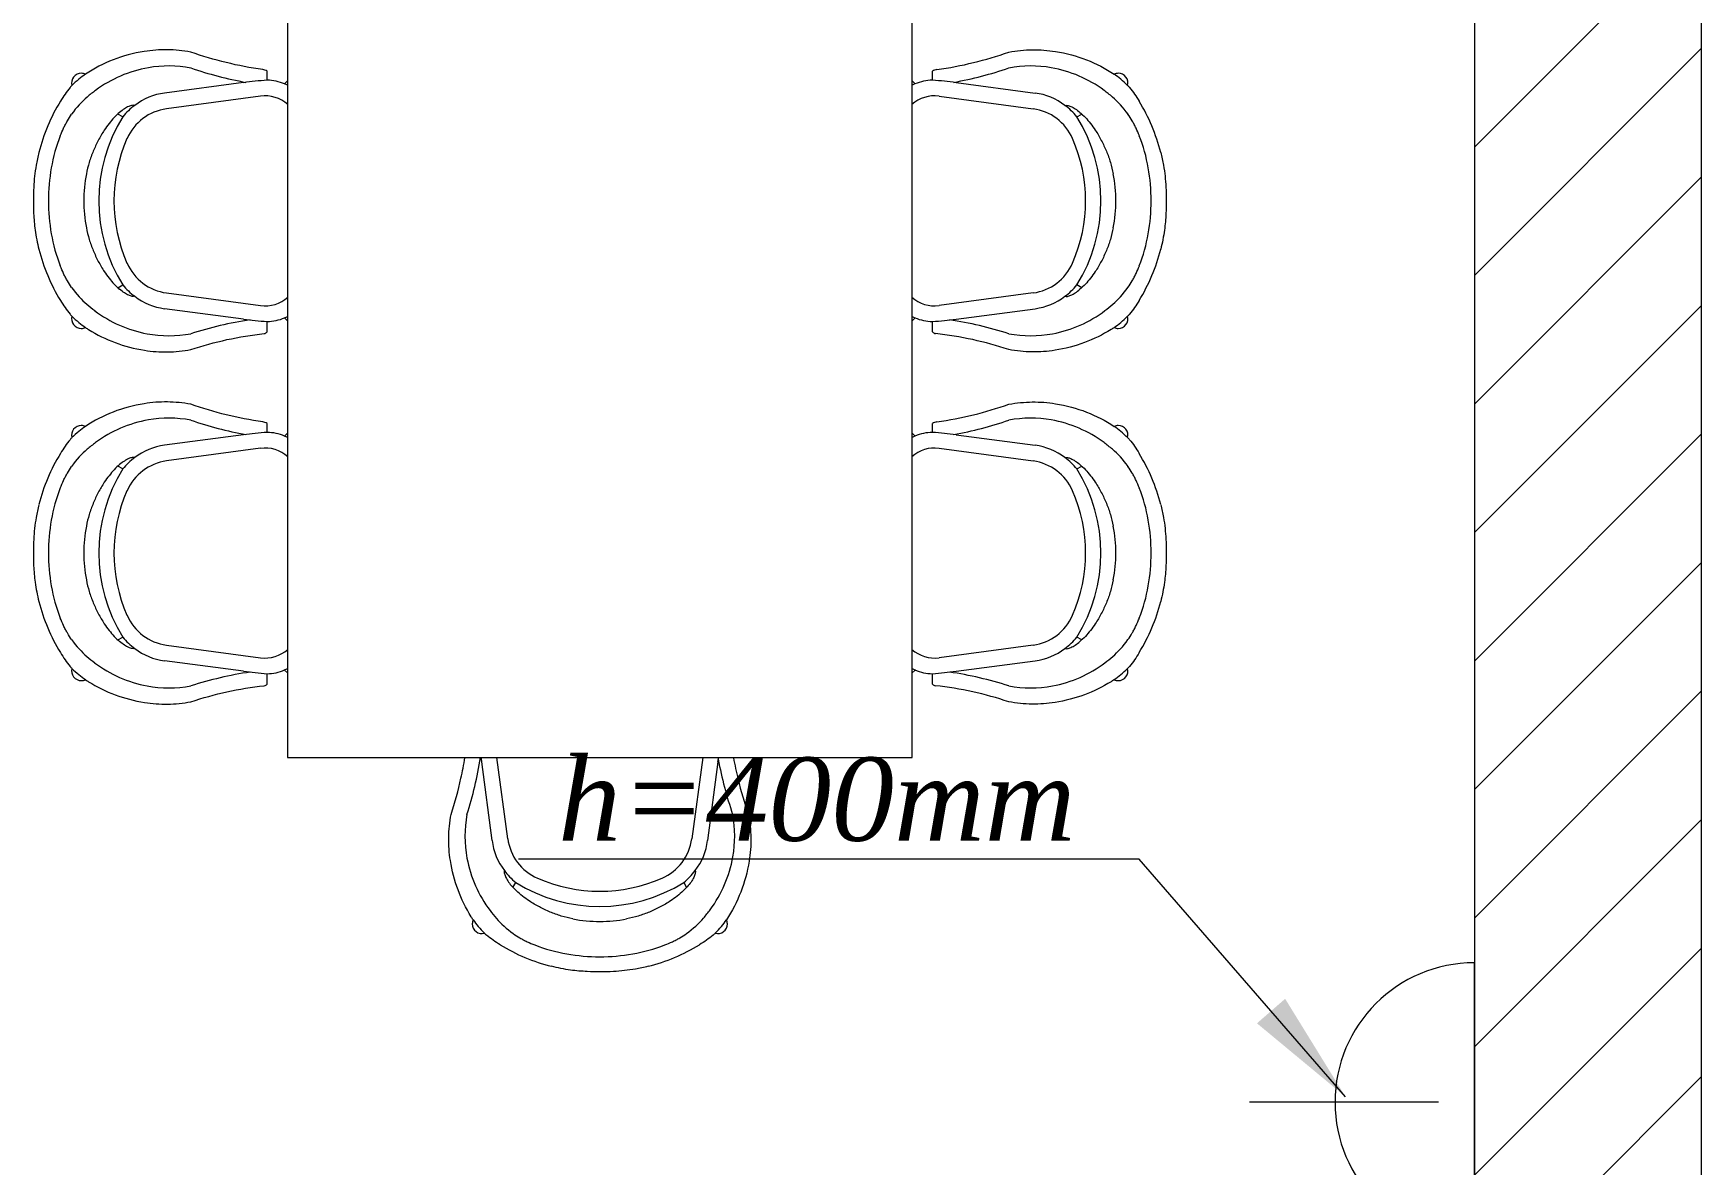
# Model space of a CAD drawing. Header units: millimetres. Extents: x 1680 to 166026, y 35966 to 91121.
# Drawn here: x 160081 to 163018, y 49148 to 51140 of the extents above; entities that cross this region are included whole.
import ezdxf

# ---------------------------------------------------------------- set-up
doc = ezdxf.new("R2010")
doc.units = ezdxf.units.MM
doc.layers.add('I-Furn', color=252, linetype='Continuous', lineweight=13)
doc.styles.get("Standard").update_dxf_attribs({"font": 'arial.ttf'})
doc.styles.add('style1', font='arial.ttf')
doc.dimstyles.get("Standard").update_dxf_attribs({"dimtxt": 0.18, "dimasz": 0.18, "dimexe": 0.18, "dimexo": 0.0625, "dimgap": 0.09, "dimtad": 0, "dimtih": 1, "dimtoh": 1, "dimdec": 4, "dimzin": 0, "dimdsep": 46, "dimtxsty": 'Standard', "dimcen": 0.09, "dimadec": 0, "dimazin": 0, "dimtfac": 1, "dimtdec": 4, "dimtofl": 0, "dimtmove": 0, "dimatfit": 3, "dimfxl": 1, "dimtolj": 1, "dimtzin": 0, "dimarcsym": 0})

# ---------------------------------------------------------------- blocks, each defined once
blk = doc.blocks.new('plan')
at = {"color": 252, "lineweight": 20, "true_color": 0x939598}
for p, q in [((503332.1, -213712.2), (503332.1, -192512.2)), ((502932.1, -202172.2), (502932.1, -213312.2))]:
    blk.add_line(p, q, dxfattribs=at)
at = {"color": 252, "linetype": 'Continuous', "lineweight": 20, "true_color": 0x939598}
for p, q in [((502932.1, -208017.5), (503332.1, -207617.5)), ((502932.1, -208243.7), (503332.1, -207843.7)), ((502932.1, -208470), (503332.1, -208070)), ((502932.1, -208696.3), (503332.1, -208296.3)), ((502932.1, -208922.5), (503332.1, -208522.5)), ((502932.1, -209148.8), (503332.1, -208748.8)), ((502932.1, -209375.1), (503332.1, -208975.1)), ((502932.1, -209601.4), (503332.1, -209201.4)), ((502932.1, -209827.6), (503332.1, -209427.6)), ((502932.1, -210053.9), (503332.1, -209653.9))]:
    blk.add_line(p, q, dxfattribs=at)
at = {"layer": 'I-Furn', "color": 252, "lineweight": 20, "true_color": 0x939598}
for p, q in [((500842.1, -205892.2), (500842.1, -209092.2)), ((501942.1, -209092.2), (501942.1, -205892.2)), ((500764.6, -207904.1), (500625.8, -207922.4)), ((500806.4, -207899.8), (500806.4, -207884)), ((500842.1, -207901.1), (500837.2, -207906.3)), ((501942.1, -207901.1), (501947.1, -207906.3)), ((501977.8, -207899.8), (501977.8, -207884)), ((502019.6, -207904.1), (502158.4, -207922.4)), ((500794.9, -207927.9), (500629.2, -207950.2)), ((501989.4, -207927.9), (502155, -207950.2)), ((500552.1, -207964.3), (500543.4, -207959.4)), ((502232.1, -207964.3), (502240.9, -207959.4)), ((500543.4, -208265.1), (500552.1, -208260.2)), ((500629.2, -208274.3), (500794.9, -208296.6)), ((502155, -208274.3), (501989.4, -208296.6)), ((502240.9, -208265.1), (502232.1, -208260.2)), ((500764.6, -208320.3), (500625.8, -208302.1)), ((502019.6, -208320.3), (502158.4, -208302.1)), ((500806.4, -208342.9), (500806.4, -208324.7)), ((500837.2, -208318.2), (500842.1, -208323.4)), ((501947.1, -208318.2), (501942.1, -208323.4)), ((501977.8, -208342.9), (501977.8, -208324.7)), ((500806.4, -208519.8), (500806.4, -208504)), ((500842.1, -208521.1), (500837.2, -208526.3)), ((501942.1, -208521.1), (501947.1, -208526.3)), ((501977.8, -208519.8), (501977.8, -208504)), ((500764.6, -208524.1), (500625.8, -208542.4)), ((500794.9, -208547.9), (500629.2, -208570.2)), ((501989.4, -208547.9), (502155, -208570.2)), ((502019.6, -208524.1), (502158.4, -208542.4)), ((500552.1, -208584.3), (500543.4, -208579.4)), ((502232.1, -208584.3), (502240.9, -208579.4)), ((500543.4, -208885.1), (500552.1, -208880.2)), ((500629.2, -208894.3), (500794.9, -208916.6)), ((502155, -208894.3), (501989.4, -208916.6)), ((502240.9, -208885.1), (502232.1, -208880.2)), ((500764.6, -208940.3), (500625.8, -208922.1)), ((502019.6, -208940.3), (502158.4, -208922.1)), ((500806.4, -208962.9), (500806.4, -208944.7)), ((500837.2, -208938.2), (500842.1, -208943.4)), ((501947.1, -208938.2), (501942.1, -208943.4)), ((501977.8, -208962.9), (501977.8, -208944.7)), ((500842.1, -209092.2), (501942.1, -209092.2)), ((501184, -209099.7), (501202.3, -209238.5)), ((501230.1, -209235.2), (501210.8, -209092.2)), ((501573.4, -209092.2), (501554.2, -209235.2)), ((501600.2, -209099.7), (501581.9, -209238.5)), ((501239.2, -209321), (501244.1, -209312.2)), ((501540.1, -209312.2), (501544.9, -209321))]:
    blk.add_line(p, q, dxfattribs=at)
for centre, radius, start, end in [((500479.2, -207904.7), 17, 90, 195.0417), ((500479.2, -207904.7), 17, 64.7377, 90), ((500865.3, -208668.3), 770.7, 94.3794, 97.5045), ((500793.9, -207906.2), 25.5, 60.6526, 79.3474), ((500804.6, -207984), 84.2, 67.2466, 88.7534), ((501979.6, -207984), 84.2, 91.2466, 112.7534), ((501990.3, -207906.2), 25.5, 100.6526, 119.3474), ((501919, -208668.3), 770.7, 82.4955, 85.6206), ((502305, -207904.7), 17, 90, 115.2623), ((502305, -207904.7), 17, 344.9583, 90), ((500640.2, -208031.8), 110.3, 97.5045, 127.439), ((500806.3, -207983), 82.6, 64.1875, 68.0915), ((501977.9, -207983), 82.6, 111.9085, 115.8125), ((502144, -208031.8), 110.3, 52.561, 82.4955), ((500712.9, -208103.8), 317.8, 148.2906, 166.0178), ((500656.7, -208052.7), 137, 127.5736, 139.7632), ((502127.6, -208052.7), 137, 40.2368, 52.4264), ((502071.3, -208103.8), 317.8, 13.9822, 31.7094), ((500791.1, -208112.3), 281.1, 148.2284, 211.7716), ((501993.2, -208112.3), 281.1, 328.2284, 31.7716), ((500712.9, -208103.8), 290.8, 158.6129, 170.1803), ((502071.3, -208103.8), 290.8, 9.8197, 21.3871), ((500760, -208112.2), 338.6, 170.1369, 189.8631), ((502024.3, -208112.2), 338.6, 350.1369, 9.8631), ((500712.9, -208120.6), 317.8, 193.9821, 211.6855), ((500712.9, -208120.6), 290.8, 189.8197, 201.3871), ((502071.3, -208120.6), 317.8, 328.3145, 346.0179), ((502071.3, -208120.6), 290.8, 338.6129, 350.1803), ((500640.7, -208188.3), 114.1, 219.0747, 233.7042), ((500640.2, -208192.7), 110.3, 232.561, 262.4955), ((502144, -208192.7), 110.3, 277.5045, 307.439), ((502143.5, -208188.3), 114.1, 306.2958, 320.9253), ((500479.2, -208319.8), 17, 164.9471, 270), ((500807.6, -208242), 81.5, 291.1779, 295.1859), ((501976.6, -208242), 81.5, 244.8141, 248.8221), ((502305, -208319.8), 17, 270, 15.0529), ((500479.2, -208319.8), 17, 270, 295.1257), ((500865.3, -207556.2), 770.7, 262.4955, 265.6206), ((500800.3, -208338.2), 7.68, 276.4311, 322.5062), ((500804.6, -208240.5), 84.2, 271.2466, 292.7534), ((501979.6, -208240.5), 84.2, 247.2466, 268.7534), ((501919, -207556.2), 770.7, 274.3794, 277.5045), ((501983.9, -208338.2), 7.68, 217.4938, 263.5689), ((502305, -208319.8), 17, 244.8743, 270), ((500479.2, -208524.7), 17, 90, 195.0417), ((500479.2, -208524.7), 17, 64.7377, 90), ((500865.3, -209288.3), 770.7, 94.3794, 97.5045), ((500793.9, -208526.2), 25.5, 60.6526, 79.3474), ((500804.6, -208604), 84.2, 67.2466, 88.7534), ((501979.6, -208604), 84.2, 91.2466, 112.7534), ((501990.3, -208526.2), 25.5, 100.6526, 119.3474), ((501919, -209288.3), 770.7, 82.4955, 85.6206), ((502305, -208524.7), 17, 90, 115.2623), ((502305, -208524.7), 17, 344.9583, 90), ((500640.2, -208651.8), 110.3, 97.5045, 127.439), ((500806.3, -208603), 82.6, 64.1875, 68.0915), ((501977.9, -208603), 82.6, 111.9085, 115.8125), ((502144, -208651.8), 110.3, 52.561, 82.4955), ((500712.9, -208723.8), 317.8, 148.2906, 166.0178), ((500656.7, -208672.7), 137, 127.5736, 139.7632), ((502127.6, -208672.7), 137, 40.2368, 52.4264), ((502071.3, -208723.8), 317.8, 13.9822, 31.7094), ((500791.1, -208732.3), 281.1, 148.2284, 211.7716), ((501993.2, -208732.3), 281.1, 328.2284, 31.7716), ((500712.9, -208723.8), 290.8, 158.6129, 170.1803), ((502071.3, -208723.8), 290.8, 9.8197, 21.3871), ((500760, -208732.2), 338.6, 170.1369, 189.8631), ((502024.3, -208732.2), 338.6, 350.1369, 9.8631), ((500712.9, -208740.6), 290.8, 189.8197, 201.3871), ((502071.3, -208740.6), 290.8, 338.6129, 350.1803), ((500712.9, -208740.6), 317.8, 193.9821, 211.6855), ((502071.3, -208740.6), 317.8, 328.3145, 346.0179), ((500640.7, -208808.3), 114.1, 219.0747, 233.7042), ((500640.2, -208812.7), 110.3, 232.561, 262.4955), ((502144, -208812.7), 110.3, 277.5045, 307.439), ((502143.5, -208808.3), 114.1, 306.2958, 320.9253), ((500479.2, -208939.8), 17, 164.9471, 270), ((500479.2, -208939.8), 17, 270, 295.1257), ((500865.3, -208176.2), 770.7, 262.4955, 265.6206), ((500800.3, -208958.2), 7.68, 276.4311, 322.5062), ((500804.6, -208860.5), 84.2, 271.2466, 292.7534), ((500807.6, -208862), 81.5, 291.1779, 295.1859), ((501976.6, -208862), 81.5, 244.8141, 248.8221), ((501979.6, -208860.5), 84.2, 247.2466, 268.7534), ((501919, -208176.2), 770.7, 274.3794, 277.5045), ((501983.9, -208958.2), 7.68, 217.4938, 263.5689), ((502305, -208939.8), 17, 244.8743, 270), ((502305, -208939.8), 17, 270, 15.0529), ((501948.1, -208999.1), 770.7, 186.9432, 187.5045), ((500836.1, -208999.1), 770.7, 352.4955, 353.0568), ((501311.7, -209224.1), 110.3, 187.5045, 217.439), ((501472.6, -209224.1), 110.3, 322.561, 352.4955), ((501316, -209223.6), 114.1, 216.2958, 230.9253), ((501392.1, -209073.3), 281.1, 238.2284, 301.7716), ((501451.6, -209207.7), 137, 310.2368, 322.4264), ((501184.6, -209385.2), 17, 154.8743, 180), ((501184.6, -209385.2), 17, 180, 285.0529), ((501599.7, -209385.2), 17, 254.9583, 0), ((501599.7, -209385.2), 17, 0, 25.2623), ((501383.7, -209151.4), 317.8, 238.3145, 256.0179), ((501383.7, -209151.4), 290.8, 248.6129, 260.1803), ((501400.5, -209151.4), 290.8, 279.8197, 291.3871), ((501400.5, -209151.4), 317.8, 283.9822, 301.7094), ((501392.1, -209104.4), 338.6, 260.1369, 279.8631)]:
    blk.add_arc(centre, radius, start, end, dxfattribs=at)
for centre, major_axis, ratio, start_param, end_param in [((500658.6, -208226), (-59.8, 348.3), 0.757502, 6.01024, 6.28875), ((502125.7, -208226), (-59.8, -348.3), 0.757502, 3.136028, 3.414538), ((500477.2, -208003.3), (-65.8, -124.7), 0.478878, 3.871, 4.138428), ((500710.8, -208256.4), (-168.7, 361.1), 0.743443, 6.088233, 6.431545), ((501069.9, -206933.7), (-500, -899.1), 0.784664, 0.138546, 0.261181), ((501714.4, -206933.7), (-500, 899.1), 0.784664, 2.880412, 3.003047), ((502073.5, -208256.4), (-168.7, -361.1), 0.743443, 2.993232, 3.336545), ((502307.1, -208003.3), (-65.8, 124.7), 0.478878, 5.28635, 5.553778), ((500496.6, -208039.4), (-47, -125.6), 0.50749, 3.86733, 4.228209), ((500751.9, -208322.5), (-201.9, 432), 0.743519, 0.150103, 0.202513), ((500802.9, -207987.4), (0, 60), 0.999391, 5.553271, 6.416879), ((501981.4, -207987.4), (0, 60), 0.999391, 6.149492, 7.0131), ((502032.3, -208322.5), (-201.9, -432), 0.743519, 2.939079, 2.99149), ((502287.6, -208039.4), (-47, 125.6), 0.50749, 5.196569, 5.557448), ((500641.1, -208038.3), (0, 88.9), 0.999391, 0.133693, 1.15785), ((502143.2, -208038.3), (0, 88.9), 0.999391, 5.125335, 6.149492), ((500809.6, -208112.2), (0, 273.1), 0.999391, 1.15785, 1.983742), ((501974.6, -208112.2), (0, 273.1), 0.999391, 4.299443, 5.125335), ((500684, -208112.2), (0, 221.7), 0.904663, 1.355749, 1.785826), ((502100.2, -208112.2), (0, 221.7), 0.904663, 4.497359, 4.927436), ((500641.1, -208186.2), (0, 88.9), 0.999391, 1.983742, 3.007899), ((502143.2, -208186.2), (0, 88.9), 0.999391, 3.275286, 4.299443), ((500485.9, -208189.6), (-55.5, 122.1), 0.437253, 2.022491, 2.374731), ((500802.9, -208237.1), (0, 60), 0.999391, 3.007899, 3.871507), ((501981.4, -208237.1), (0, 60), 0.999391, 2.411678, 3.275286), ((502298.3, -208189.6), (-55.5, -122.1), 0.437253, 0.766862, 1.119102), ((500477.2, -208221.2), (-65.8, 124.7), 0.478878, 2.144758, 2.412185), ((500754.3, -207903.1), (-207.1, -429.5), 0.744468, 6.087227, 6.136628), ((500718.4, -207971.9), (-185.9, -352.5), 0.742648, 6.164094, 6.506695), ((502065.9, -207971.9), (-185.9, 352.5), 0.742648, 2.918083, 3.260684), ((502030, -207903.1), (-207.1, 429.5), 0.744468, 3.28815, 3.337551), ((502307.1, -208221.2), (-65.8, -124.7), 0.478878, 0.729407, 0.996835), ((501055, -209281.8), (-496.6, 886.1), 0.781135, 5.993716, 6.127059), ((501729.3, -209281.8), (-496.6, -886.1), 0.781135, 3.297719, 3.431062), ((500658.1, -207998.4), (-58.8, -348.5), 0.757664, 6.267187, 6.554051), ((502126.1, -207998.4), (-58.8, 348.5), 0.757664, 2.870727, 3.157591), ((500477.2, -208623.3), (-65.8, -124.7), 0.478878, 3.871, 4.138428), ((500710.8, -208876.4), (-168.7, 361.1), 0.743443, 6.088233, 6.431545), ((500658.6, -208846), (-59.8, 348.3), 0.757502, 6.01024, 6.28875), ((501069.9, -207553.7), (-500, -899.1), 0.784664, 0.138546, 0.261181), ((501714.4, -207553.7), (-500, 899.1), 0.784664, 2.880412, 3.003047), ((502125.7, -208846), (-59.8, -348.3), 0.757502, 3.136028, 3.414538), ((502073.5, -208876.4), (-168.7, -361.1), 0.743443, 2.993232, 3.336545), ((502307.1, -208623.3), (-65.8, 124.7), 0.478878, 5.28635, 5.553778), ((500496.6, -208659.4), (-47, -125.6), 0.50749, 3.86733, 4.228209), ((500751.9, -208942.5), (-201.9, 432), 0.743519, 0.150103, 0.202513), ((500802.9, -208607.4), (0, 60), 0.999391, 5.553271, 6.416879), ((501981.4, -208607.4), (0, 60), 0.999391, 6.149492, 7.0131), ((502032.3, -208942.5), (-201.9, -432), 0.743519, 2.939079, 2.99149), ((502287.6, -208659.4), (-47, 125.6), 0.50749, 5.196569, 5.557448), ((500641.1, -208658.3), (0, 88.9), 0.999391, 0.133693, 1.15785), ((502143.2, -208658.3), (0, 88.9), 0.999391, 5.125335, 6.149492), ((500809.6, -208732.2), (0, 273.1), 0.999391, 1.15785, 1.983742), ((501974.6, -208732.2), (0, 273.1), 0.999391, 4.299443, 5.125335), ((500684, -208732.2), (0, 221.7), 0.904663, 1.355749, 1.785826), ((502100.2, -208732.2), (0, 221.7), 0.904663, 4.497359, 4.927436), ((500641.1, -208806.2), (0, 88.9), 0.999391, 1.983742, 3.007899), ((502143.2, -208806.2), (0, 88.9), 0.999391, 3.275286, 4.299443), ((500485.9, -208809.6), (-55.5, 122.1), 0.437253, 2.022491, 2.374731), ((500802.9, -208857.1), (0, 60), 0.999391, 3.007899, 3.871507), ((501981.4, -208857.1), (0, 60), 0.999391, 2.411678, 3.275286), ((502298.3, -208809.6), (-55.5, -122.1), 0.437253, 0.766862, 1.119102), ((500754.3, -208523.1), (-207.1, -429.5), 0.744468, 6.087227, 6.136628), ((500718.4, -208591.9), (-185.9, -352.5), 0.742648, 6.164094, 6.506695), ((502065.9, -208591.9), (-185.9, 352.5), 0.742648, 2.918083, 3.260684), ((502030, -208523.1), (-207.1, 429.5), 0.744468, 3.28815, 3.337551), ((500477.2, -208841.2), (-65.8, 124.7), 0.478878, 2.144758, 2.412185), ((501055, -209901.8), (-496.6, 886.1), 0.781135, 5.993716, 6.127059), ((501729.3, -209901.8), (-496.6, -886.1), 0.781135, 3.297719, 3.431062), ((502307.1, -208841.2), (-65.8, -124.7), 0.478878, 0.729407, 0.996835), ((500658.1, -208618.4), (-58.8, -348.5), 0.757664, 6.267187, 6.554051), ((502126.1, -208618.4), (-58.8, 348.5), 0.757664, 2.870727, 3.157591), ((500222.6, -208809.4), (-886.1, 496.6), 0.781135, 3.297719, 3.425346), ((502570.7, -208794.5), (899.1, 500), 0.784664, 2.880412, 3.003047), ((501505.9, -209206.2), (348.5, 58.8), 0.757664, 2.870727, 3.157591), ((501278.4, -209205.8), (-348.3, 59.8), 0.757502, 3.136028, 3.414538), ((501318.2, -209223.3), (88.9, 0), 0.999391, 3.275286, 4.299443), ((501466, -209223.3), (88.9, 0), 0.999391, 5.125335, 6.149492), ((501532.5, -209146), (352.5, 185.9), 0.742648, 2.918083, 3.260684), ((501247.9, -209153.6), (-361.1, 168.7), 0.743443, 2.993232, 3.336545), ((501392.1, -209054.7), (273.1, 0), 0.999391, 4.299443, 5.125335), ((501601.3, -209110.1), (429.5, 207.1), 0.744468, 3.28815, 3.337551), ((501181.8, -209112.5), (-432, 201.9), 0.743519, 2.939079, 2.99149), ((501283.2, -209387.2), (-124.7, 65.8), 0.478878, 0.729407, 0.996835), ((501314.8, -209378.5), (-122.1, 55.5), 0.437253, 0.766862, 1.119102), ((501392.1, -209180.3), (221.7, 0), 0.904663, 4.497359, 4.927436), ((501465, -209367.7), (125.6, 47), 0.50749, 5.196569, 5.557448), ((501501.1, -209387.2), (124.7, 65.8), 0.478878, 5.28635, 5.553778)]:
    blk.add_ellipse(centre, major_axis=major_axis, ratio=ratio, start_param=start_param, end_param=end_param, dxfattribs=at)
for points in [[(500672, -207850.4), (500658.2, -207847.8), (500630.6, -207845.1), (500603.3, -207847.1), (500589.8, -207849.3)], [(502112.2, -207850.4), (502126.1, -207847.8), (502153.7, -207845.1), (502181, -207847.1), (502194.5, -207849.3)], [(500589.8, -207849.3), (500570.7, -207852.4), (500534.5, -207862.2), (500501.9, -207879.1), (500486.5, -207889.3)], [(500798.6, -207881.1), (500776.8, -207878.1), (500733.9, -207869.9), (500692.4, -207857.6), (500672, -207850.4)], [(501985.6, -207881.1), (502007.4, -207878.1), (502050.4, -207869.9), (502091.8, -207857.6), (502112.2, -207850.4)], [(502194.5, -207849.3), (502213.5, -207852.4), (502249.8, -207862.2), (502282.4, -207879.1), (502297.8, -207889.3)], [(500459.3, -207912.8), (500456.3, -207916.5), (500450.5, -207924.2), (500445.2, -207932.5), (500442.6, -207936.8)], [(500462.8, -207909.1), (500462.2, -207909.7), (500461, -207910.9), (500459.8, -207912.1), (500459.3, -207912.8)], [(502321.5, -207909.1), (502322, -207909.7), (502323.2, -207910.9), (502324.4, -207912.1), (502325, -207912.8)], [(502325, -207912.8), (502328, -207916.5), (502333.7, -207924.2), (502339.1, -207932.5), (502341.7, -207936.8)], [(500546.7, -207956.5), (500543.5, -207959.2), (500537.1, -207965.2), (500528, -207975.9), (500522.3, -207983.7), (500519.7, -207987.7)], [(500573.2, -207944.2), (500572.1, -207943.8), (500569.2, -207943.8), (500562.8, -207945.7), (500555.1, -207949.9), (500549.5, -207954.1), (500546.7, -207956.5)], [(502211.1, -207944.2), (502212.2, -207943.8), (502215.1, -207943.8), (502221.4, -207945.7), (502229.1, -207949.9), (502234.7, -207954.1), (502237.5, -207956.5)], [(502237.5, -207956.5), (502240.7, -207959.2), (502247.1, -207965.2), (502256.3, -207975.9), (502261.9, -207983.7), (502264.5, -207987.7)], [(500519.7, -207987.7), (500515.9, -207993.6), (500508.8, -208005.6), (500499.9, -208024.6), (500492.8, -208044.4), (500489.4, -208058), (500488.1, -208064.9)], [(502264.5, -207987.7), (502268.4, -207993.6), (502275.4, -208005.6), (502284.4, -208024.6), (502291.4, -208044.4), (502294.8, -208058), (502296.2, -208064.9)], [(500399.7, -208049.6), (500398.6, -208056), (500396.7, -208068.8), (500395.7, -208081.7), (500395.4, -208088.1)], [(500404.5, -208027.1), (500403.6, -208030.8), (500401.9, -208038.3), (500400.4, -208045.8), (500399.7, -208049.6)], [(502379.7, -208027.1), (502380.6, -208030.8), (502382.4, -208038.3), (502383.9, -208045.8), (502384.6, -208049.6)], [(502384.6, -208049.6), (502385.7, -208056), (502387.5, -208068.8), (502388.5, -208081.7), (502388.8, -208088.1)], [(500395.4, -208088.1), (500395, -208095.9), (500394.6, -208111.3), (500395, -208126.8), (500395.3, -208134.5)], [(502388.8, -208088.1), (502389.2, -208095.9), (502389.7, -208111.3), (502389.3, -208126.8), (502388.9, -208134.5)], [(500395.3, -208134.5), (500395.5, -208139.4), (500396.2, -208149.2), (500397.3, -208158.9), (500397.9, -208163.7)], [(502388.9, -208134.5), (502388.7, -208139.4), (502388.1, -208149.2), (502387, -208158.9), (502386.3, -208163.7)], [(500397.9, -208163.7), (500398.7, -208169.4), (500400.6, -208180.6), (500403.1, -208191.9), (500404.6, -208197.4)], [(500488.1, -208159.5), (500489.4, -208166.5), (500492.8, -208180.1), (500499.9, -208199.9), (500508.8, -208218.9), (500515.9, -208230.9), (500519.7, -208236.8)], [(502296.2, -208159.5), (502294.8, -208166.5), (502291.4, -208180.1), (502284.4, -208199.9), (502275.4, -208218.9), (502268.4, -208230.9), (502264.5, -208236.8)], [(502386.3, -208163.7), (502385.5, -208169.4), (502383.7, -208180.6), (502381.1, -208191.9), (502379.7, -208197.4)], [(500519.7, -208236.8), (500522.3, -208240.8), (500528, -208248.6), (500537.1, -208259.3), (500543.5, -208265.3), (500546.7, -208268)], [(502264.5, -208236.8), (502261.9, -208240.8), (502256.3, -208248.6), (502247.1, -208259.3), (502240.7, -208265.3), (502237.5, -208268)], [(500573.2, -208280.3), (500572.1, -208280.7), (500569.2, -208280.7), (500562.8, -208278.7), (500555.1, -208274.6), (500549.5, -208270.4), (500546.7, -208268)], [(502211.1, -208280.3), (502212.2, -208280.7), (502215.1, -208280.7), (502221.4, -208278.7), (502229.1, -208274.6), (502234.7, -208270.4), (502237.5, -208268)], [(500442.5, -208287.6), (500445.1, -208291.9), (500450.4, -208300.3), (500456.3, -208308), (500459.3, -208311.7)], [(500459.3, -208311.7), (500459.9, -208312.4), (500461, -208313.6), (500462.2, -208314.8), (500462.8, -208315.4)], [(502325, -208311.7), (502324.4, -208312.4), (502323.2, -208313.6), (502322, -208314.8), (502321.5, -208315.4)], [(502341.7, -208287.6), (502339.2, -208291.9), (502333.8, -208300.3), (502328, -208308), (502325, -208311.7)], [(500486.4, -208335.2), (500487.4, -208335.8), (500489.2, -208337.1), (500491.1, -208338.2), (500492, -208338.7)], [(500492, -208338.7), (500506.8, -208348), (500538.2, -208363.4), (500572.6, -208372.4), (500590.6, -208375.3)], [(500672.1, -208374.1), (500692.9, -208367.2), (500735.2, -208355.5), (500779, -208348.3), (500801.2, -208345.8)], [(502112.1, -208374.1), (502091.4, -208367.2), (502049, -208355.5), (502005.3, -208348.3), (501983, -208345.8)], [(502292.3, -208338.7), (502277.4, -208348), (502246.1, -208363.4), (502211.6, -208372.4), (502193.6, -208375.3)], [(502297.8, -208335.2), (502296.9, -208335.8), (502295, -208337.1), (502293.2, -208338.2), (502292.3, -208338.7)], [(500590.6, -208375.3), (500604, -208377.5), (500631, -208379.4), (500658.4, -208376.6), (500672.1, -208374.1)], [(502193.6, -208375.3), (502180.2, -208377.5), (502153.2, -208379.4), (502125.9, -208376.6), (502112.1, -208374.1)], [(500589.8, -208469.3), (500570.7, -208472.4), (500534.5, -208482.2), (500501.9, -208499.1), (500486.5, -208509.3)], [(500672, -208470.4), (500658.2, -208467.8), (500630.6, -208465.1), (500603.3, -208467.1), (500589.8, -208469.3)], [(500798.6, -208501.1), (500776.8, -208498.1), (500733.9, -208489.9), (500692.4, -208477.6), (500672, -208470.4)], [(501985.6, -208501.1), (502007.4, -208498.1), (502050.4, -208489.9), (502091.8, -208477.6), (502112.2, -208470.4)], [(502112.2, -208470.4), (502126.1, -208467.8), (502153.7, -208465.1), (502181, -208467.1), (502194.5, -208469.3)], [(502194.5, -208469.3), (502213.5, -208472.4), (502249.8, -208482.2), (502282.4, -208499.1), (502297.8, -208509.3)], [(500459.3, -208532.8), (500456.3, -208536.5), (500450.5, -208544.2), (500445.2, -208552.5), (500442.6, -208556.8)], [(500462.8, -208529.1), (500462.2, -208529.7), (500461, -208530.9), (500459.8, -208532.1), (500459.3, -208532.8)], [(502321.5, -208529.1), (502322, -208529.7), (502323.2, -208530.9), (502324.4, -208532.1), (502325, -208532.8)], [(502325, -208532.8), (502328, -208536.5), (502333.7, -208544.2), (502339.1, -208552.5), (502341.7, -208556.8)], [(500546.7, -208576.5), (500543.5, -208579.2), (500537.1, -208585.2), (500528, -208595.9), (500522.3, -208603.7), (500519.7, -208607.7)], [(500573.2, -208564.2), (500572.1, -208563.8), (500569.2, -208563.8), (500562.8, -208565.7), (500555.1, -208569.9), (500549.5, -208574.1), (500546.7, -208576.5)], [(502211.1, -208564.2), (502212.2, -208563.8), (502215.1, -208563.8), (502221.4, -208565.7), (502229.1, -208569.9), (502234.7, -208574.1), (502237.5, -208576.5)], [(502237.5, -208576.5), (502240.7, -208579.2), (502247.1, -208585.2), (502256.3, -208595.9), (502261.9, -208603.7), (502264.5, -208607.7)], [(500519.7, -208607.7), (500515.9, -208613.6), (500508.8, -208625.6), (500499.9, -208644.6), (500492.8, -208664.4), (500489.4, -208678), (500488.1, -208684.9)], [(502264.5, -208607.7), (502268.4, -208613.6), (502275.4, -208625.6), (502284.4, -208644.6), (502291.4, -208664.4), (502294.8, -208678), (502296.2, -208684.9)], [(500404.5, -208647.1), (500403.6, -208650.8), (500401.9, -208658.3), (500400.4, -208665.8), (500399.7, -208669.6)], [(502379.7, -208647.1), (502380.6, -208650.8), (502382.4, -208658.3), (502383.9, -208665.8), (502384.6, -208669.6)], [(500399.7, -208669.6), (500398.6, -208676), (500396.7, -208688.8), (500395.7, -208701.7), (500395.4, -208708.1)], [(502384.6, -208669.6), (502385.7, -208676), (502387.5, -208688.8), (502388.5, -208701.7), (502388.8, -208708.1)], [(500395.4, -208708.1), (500395, -208715.9), (500394.6, -208731.3), (500395, -208746.8), (500395.3, -208754.5)], [(502388.8, -208708.1), (502389.2, -208715.9), (502389.7, -208731.3), (502389.3, -208746.8), (502388.9, -208754.5)], [(500395.3, -208754.5), (500395.5, -208759.4), (500396.2, -208769.2), (500397.3, -208778.9), (500397.9, -208783.7)], [(502388.9, -208754.5), (502388.7, -208759.4), (502388.1, -208769.2), (502387, -208778.9), (502386.3, -208783.7)], [(500397.9, -208783.7), (500398.7, -208789.4), (500400.6, -208800.6), (500403.1, -208811.9), (500404.6, -208817.4)], [(500488.1, -208779.5), (500489.4, -208786.5), (500492.8, -208800.1), (500499.9, -208819.9), (500508.8, -208838.9), (500515.9, -208850.9), (500519.7, -208856.8)], [(502296.2, -208779.5), (502294.8, -208786.5), (502291.4, -208800.1), (502284.4, -208819.9), (502275.4, -208838.9), (502268.4, -208850.9), (502264.5, -208856.8)], [(502386.3, -208783.7), (502385.5, -208789.4), (502383.7, -208800.6), (502381.1, -208811.9), (502379.7, -208817.4)], [(500519.7, -208856.8), (500522.3, -208860.8), (500528, -208868.6), (500537.1, -208879.3), (500543.5, -208885.3), (500546.7, -208888)], [(502264.5, -208856.8), (502261.9, -208860.8), (502256.3, -208868.6), (502247.1, -208879.3), (502240.7, -208885.3), (502237.5, -208888)], [(500573.2, -208900.3), (500572.1, -208900.7), (500569.2, -208900.7), (500562.8, -208898.7), (500555.1, -208894.6), (500549.5, -208890.4), (500546.7, -208888)], [(502211.1, -208900.3), (502212.2, -208900.7), (502215.1, -208900.7), (502221.4, -208898.7), (502229.1, -208894.6), (502234.7, -208890.4), (502237.5, -208888)], [(500442.5, -208907.6), (500445.1, -208911.9), (500450.4, -208920.3), (500456.3, -208928), (500459.3, -208931.7)], [(500459.3, -208931.7), (500459.9, -208932.4), (500461, -208933.6), (500462.2, -208934.8), (500462.8, -208935.4)], [(502325, -208931.7), (502324.4, -208932.4), (502323.2, -208933.6), (502322, -208934.8), (502321.5, -208935.4)], [(502341.7, -208907.6), (502339.2, -208911.9), (502333.8, -208920.3), (502328, -208928), (502325, -208931.7)], [(500486.4, -208955.2), (500487.4, -208955.8), (500489.2, -208957.1), (500491.1, -208958.2), (500492, -208958.7)], [(500492, -208958.7), (500506.8, -208968), (500538.2, -208983.4), (500572.6, -208992.4), (500590.6, -208995.3)], [(502292.3, -208958.7), (502277.4, -208968), (502246.1, -208983.4), (502211.6, -208992.4), (502193.6, -208995.3)], [(502297.8, -208955.2), (502296.9, -208955.8), (502295, -208957.1), (502293.2, -208958.2), (502292.3, -208958.7)], [(500672.1, -208994.1), (500692.9, -208987.2), (500735.2, -208975.5), (500779, -208968.3), (500801.2, -208965.8)], [(502112.1, -208994.1), (502091.4, -208987.2), (502049, -208975.5), (502005.3, -208968.3), (501983, -208965.8)], [(500590.6, -208995.3), (500604, -208997.5), (500631, -208999.4), (500658.4, -208996.6), (500672.1, -208994.1)], [(502193.6, -208995.3), (502180.2, -208997.5), (502153.2, -208999.4), (502125.9, -208996.6), (502112.1, -208994.1)], [(501129, -209273.7), (501126.9, -209260.3), (501125, -209233.3), (501127.8, -209206), (501130.3, -209192.3)], [(501654, -209192.3), (501656.5, -209206.2), (501659.3, -209233.8), (501657.3, -209261.1), (501655.1, -209274.6)], [(501165.6, -209372.4), (501156.3, -209357.5), (501140.9, -209326.2), (501131.9, -209291.8), (501129, -209273.7)], [(501655.1, -209274.6), (501651.9, -209293.6), (501642.1, -209329.9), (501625.3, -209362.5), (501615.1, -209377.9)], [(501224.1, -209291.2), (501223.7, -209292.3), (501223.7, -209295.2), (501225.6, -209301.5), (501229.8, -209309.3), (501233.9, -209314.8), (501236.3, -209317.7)], [(501560.2, -209291.2), (501560.5, -209292.3), (501560.6, -209295.2), (501558.6, -209301.5), (501554.4, -209309.3), (501550.3, -209314.8), (501547.9, -209317.7)], [(501267.6, -209344.6), (501263.5, -209342), (501255.8, -209336.4), (501245.1, -209327.3), (501239.1, -209320.8), (501236.3, -209317.7)], [(501344.8, -209376.3), (501337.9, -209374.9), (501324.3, -209371.6), (501304.4, -209364.5), (501285.5, -209355.5), (501273.5, -209348.5), (501267.6, -209344.6)], [(501516.6, -209344.6), (501510.8, -209348.5), (501498.8, -209355.5), (501479.8, -209364.5), (501460, -209371.6), (501446.4, -209374.9), (501439.4, -209376.3)], [(501547.9, -209317.7), (501545.2, -209320.8), (501539.2, -209327.3), (501528.5, -209336.4), (501520.7, -209342), (501516.6, -209344.6)], [(501169.2, -209377.9), (501168.5, -209377), (501167.3, -209375.1), (501166.2, -209373.3), (501165.6, -209372.4)], [(501192.6, -209405.1), (501192, -209404.5), (501190.7, -209403.3), (501189.6, -209402.2), (501189, -209401.6)], [(501595.3, -209401.6), (501594.7, -209402.2), (501593.5, -209403.3), (501592.2, -209404.5), (501591.6, -209405.1)], [(501216.8, -209421.9), (501212.4, -209419.3), (501204.1, -209413.9), (501196.3, -209408.1), (501192.6, -209405.1)], [(501591.6, -209405.1), (501587.9, -209408.1), (501580.2, -209413.9), (501571.9, -209419.2), (501567.6, -209421.8)], [(501340.7, -209466.4), (501335, -209465.6), (501323.7, -209463.8), (501312.5, -209461.2), (501306.9, -209459.8)], [(501477.3, -209459.8), (501473.6, -209460.7), (501466.1, -209462.5), (501458.6, -209464), (501454.8, -209464.7)], [(501369.8, -209469), (501365, -209468.8), (501355.2, -209468.2), (501345.5, -209467.1), (501340.7, -209466.4)], [(501416.2, -209469), (501408.5, -209469.4), (501393, -209469.8), (501377.6, -209469.4), (501369.8, -209469)], [(501454.8, -209464.7), (501448.4, -209465.8), (501435.6, -209467.6), (501422.7, -209468.7), (501416.2, -209469)]]:
    blk.add_open_spline(points, degree=3, dxfattribs=at)
for points, knots in [([(500442.2, -207997.8), (500443.9, -207993.2), (500446.8, -207986.6), (500451.1, -207977.8), (500455.7, -207969.4), (500459.6, -207963.5), (500462.1, -207959.8)], [0, 0, 0, 0, 0.333333, 0.5, 0.666667, 1, 1, 1, 1]), ([(502342.1, -207997.8), (502340.3, -207993.2), (502337.4, -207986.6), (502333.1, -207977.8), (502328.5, -207969.4), (502324.7, -207963.5), (502322.1, -207959.8)], [0, 0, 0, 0, 0.333333, 0.5, 0.666667, 1, 1, 1, 1]), ([(500462.1, -208264.7), (500459.6, -208261), (500455.7, -208255.1), (500451.1, -208246.7), (500446.8, -208237.9), (500443.9, -208231.3), (500442.2, -208226.7)], [0, 0, 0, 0, 0.333333, 0.5, 0.666667, 1, 1, 1, 1]), ([(502322.1, -208264.7), (502324.7, -208261), (502328.5, -208255.1), (502333.1, -208246.7), (502337.4, -208237.9), (502340.3, -208231.3), (502342.1, -208226.7)], [0, 0, 0, 0, 0.333333, 0.5, 0.666667, 1, 1, 1, 1]), ([(500442.2, -208617.8), (500443.9, -208613.2), (500446.8, -208606.6), (500451.1, -208597.8), (500455.7, -208589.4), (500459.6, -208583.5), (500462.1, -208579.8)], [0, 0, 0, 0, 0.333333, 0.5, 0.666667, 1, 1, 1, 1]), ([(502342.1, -208617.8), (502340.3, -208613.2), (502337.4, -208606.6), (502333.1, -208597.8), (502328.5, -208589.4), (502324.7, -208583.5), (502322.1, -208579.8)], [0, 0, 0, 0, 0.333333, 0.5, 0.666667, 1, 1, 1, 1]), ([(500462.1, -208884.7), (500459.6, -208881), (500455.7, -208875.1), (500451.1, -208866.7), (500446.8, -208857.9), (500443.9, -208851.3), (500442.2, -208846.7)], [0, 0, 0, 0, 0.333333, 0.5, 0.666667, 1, 1, 1, 1]), ([(502322.1, -208884.7), (502324.7, -208881), (502328.5, -208875.1), (502333.1, -208866.7), (502337.4, -208857.9), (502340.3, -208851.3), (502342.1, -208846.7)], [0, 0, 0, 0, 0.333333, 0.5, 0.666667, 1, 1, 1, 1]), ([(501130.3, -209192.3), (501137.2, -209171.5), (501146.2, -209138.5), (501152.6, -209104.7), (501154.6, -209092.5)], [-1, -1, -1, -1, -0.5, -0.2215259, -0.2215259, -0.2215259, -0.2215259]), ([(501627.5, -209092.5), (501629.8, -209105.2), (501637, -209139), (501646.7, -209172), (501654, -209192.3)], [-0.7940814, -0.7940814, -0.7940814, -0.7940814, -0.5, 0, 0, 0, 0]), ([(501239.7, -209402.2), (501243.4, -209404.8), (501249.3, -209408.6), (501257.7, -209413.3), (501266.4, -209417.5), (501273.1, -209420.5), (501277.7, -209422.2)], [0, 0, 0, 0, 0.333333, 0.5, 0.666667, 1, 1, 1, 1]), ([(501506.6, -209422.2), (501511.1, -209420.5), (501517.8, -209417.5), (501526.5, -209413.3), (501535, -209408.6), (501540.8, -209404.8), (501544.6, -209402.2)], [0, 0, 0, 0, 0.333333, 0.5, 0.666667, 1, 1, 1, 1])]:
    blk.add_open_spline(points, degree=3, knots=knots, dxfattribs=at)
blk = doc.blocks.new('A$C5D6E47AB')
at = {"color": 5, "lineweight": 13}
blk.add_line((128.3, 33), (128.3, 206.9), dxfattribs=at)
at = {"color": 5, "lineweight": 20}
blk.add_line((0, 0), (256.7, 0), dxfattribs=at)
blk.add_arc((128.3, 0), 128.3, 0, 180, dxfattribs=at)

msp = doc.modelspace()

# ---------------------------------------------------------------- block references
msp.add_blockref('plan', (-340313.9, 258957.2))
at = {"color": 7, "lineweight": 13, "xscale": 1.913285879891941, "yscale": 1.913285879891941, "zscale": 1.913285879891941, "rotation": 90.00000000000001}
msp.add_blockref('A$C5D6E47AB', (162618.2, 49012.7), dxfattribs=at)

# ---------------------------------------------------------------- texts
at = {"insert": (161915.7, 49864.8), "char_height": 146.41, "width": 58637.279, "attachment_point": 3}
msp.add_mtext('{\\fTimes New Roman|b0|i1|c0|p18;\\C0;h=\\fTimes New Roman|b0|i1|c238|p18;4\\fTimes New Roman|b0|i1|c0|p18;00mm}', dxfattribs=at)

# ---------------------------------------------------------------- leaders
at = {"color": 2, "lineweight": 13}
msp.add_leader([(162391.3, 49267.7), (162027.7, 49686), (160934.8, 49686)], dimstyle='Standard', override={"dimscale": 100, "dimtxt": 2.5, "dimasz": 2, "dimexe": 1.25, "dimexo": 0.625, "dimgap": 0.625, "dimtad": 0, "dimzin": 8, "dimdsep": 44, "dimtxsty": 'style1', "dimcen": 2.5, "dimdle": 1.25, "dimclrd": 1, "dimclre": 251, "dimaunit": 1, "dimadec": 3, "dimtix": 0, "dimtofl": 1, "dimtmove": 1, "dimatfit": 3, "dimfxl": 1.25, "dimtolj": 0, "dimtzin": 8, "dimlwd": 5, "dimlwe": 5}, dxfattribs=at)

doc.saveas('drawing.dxf')
